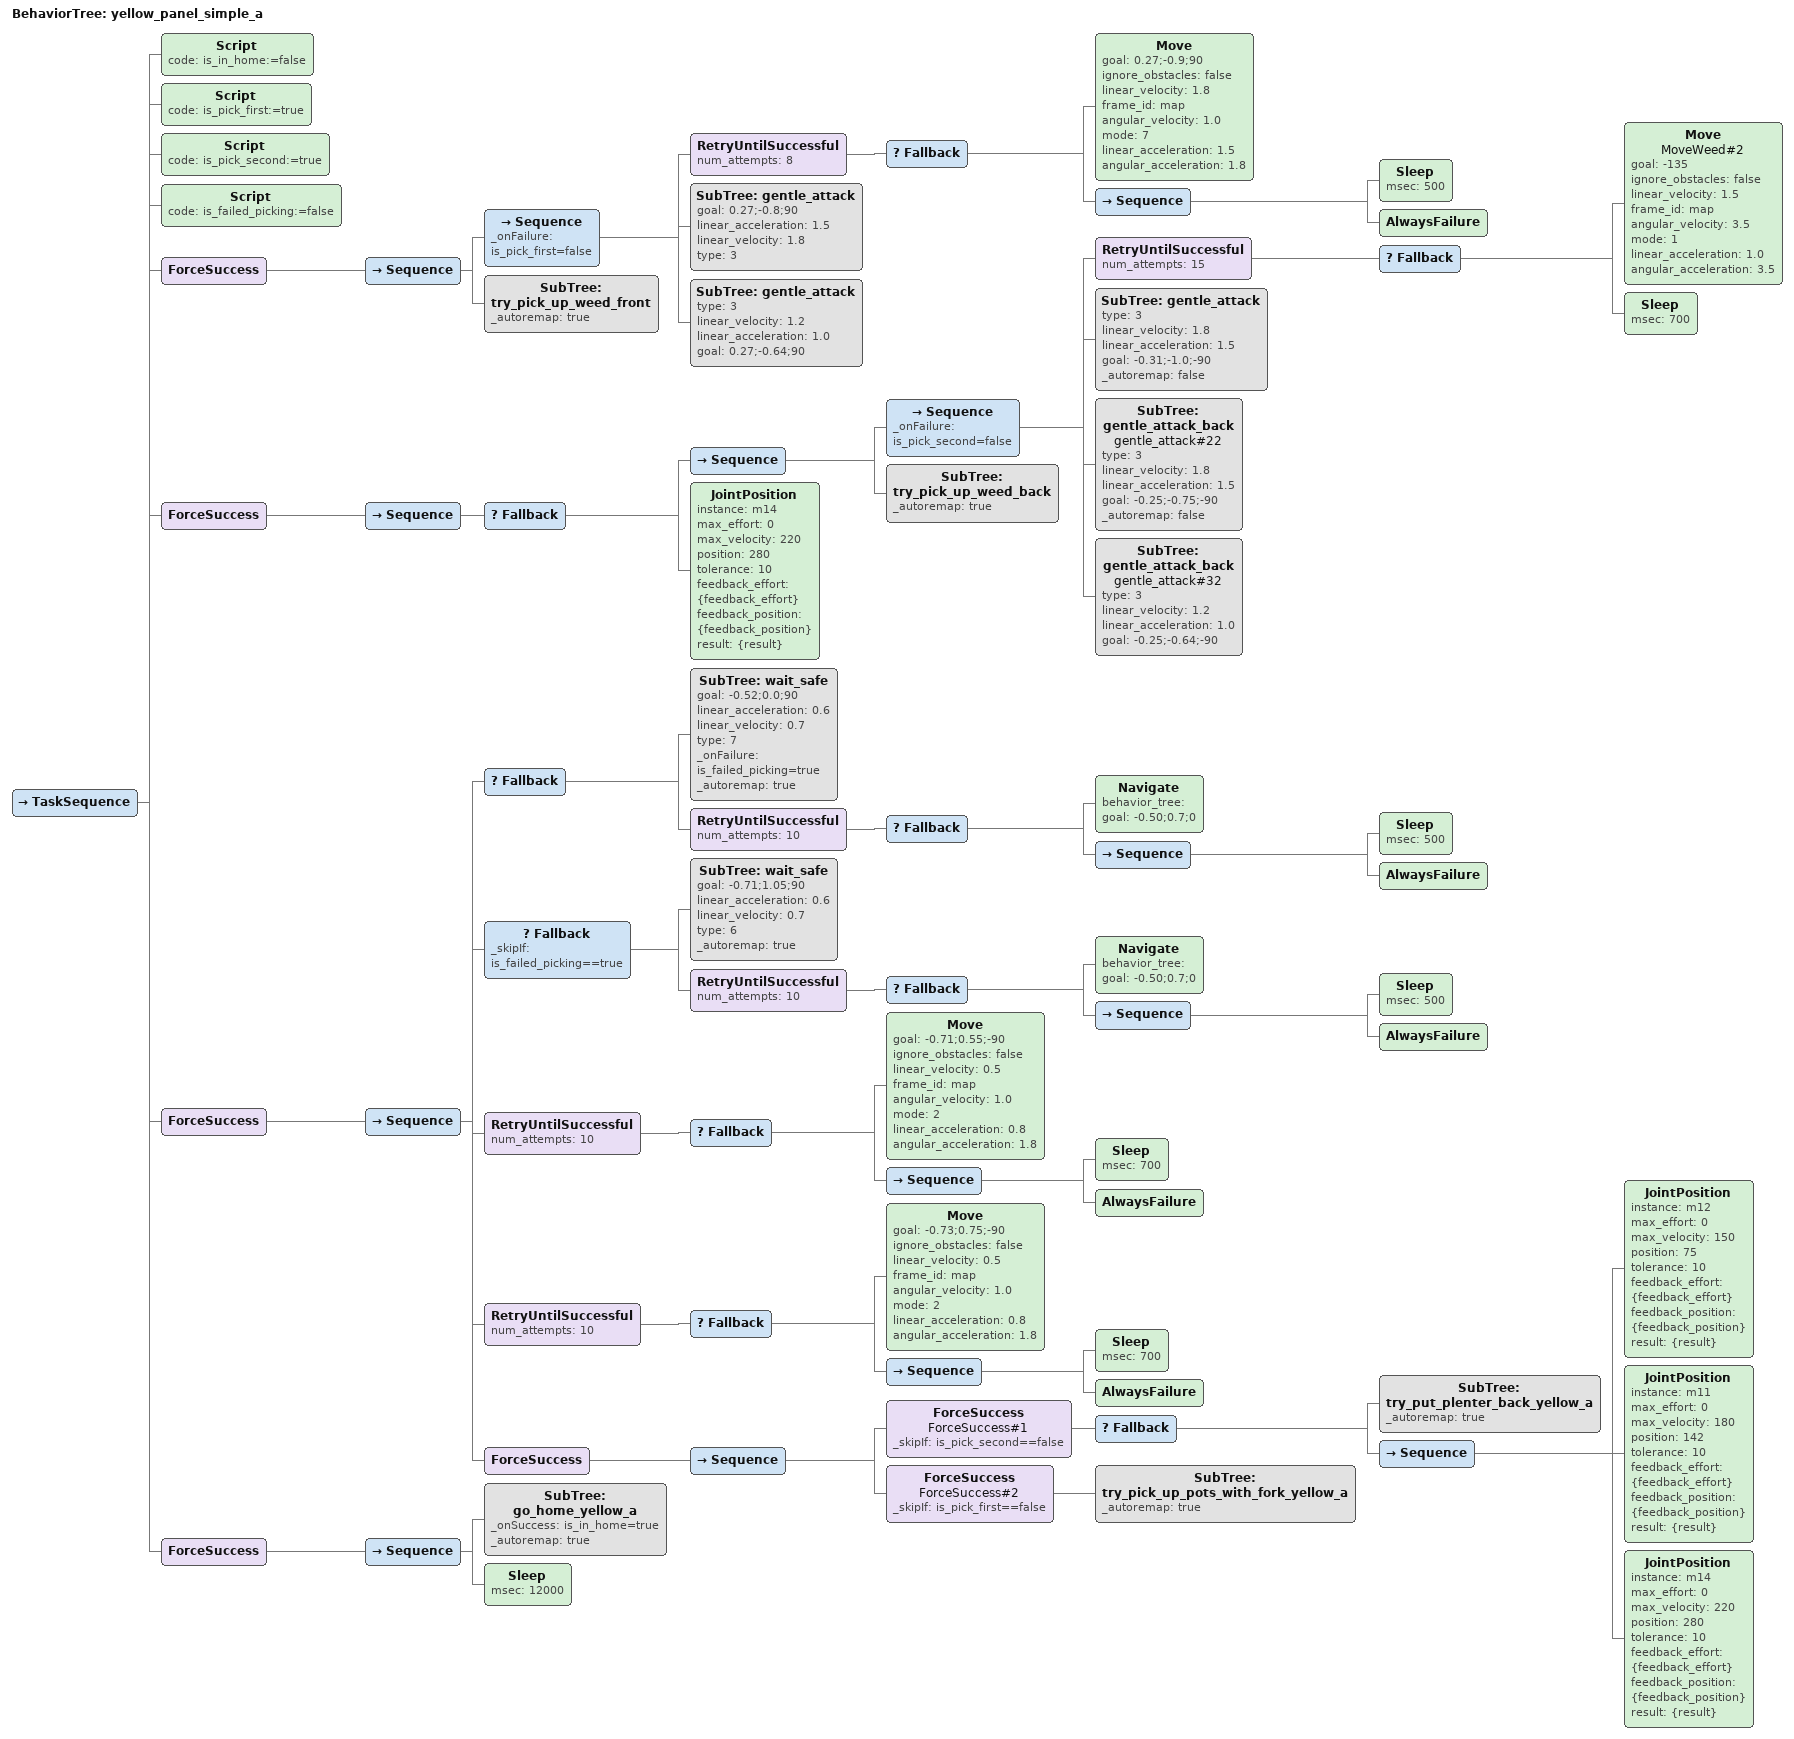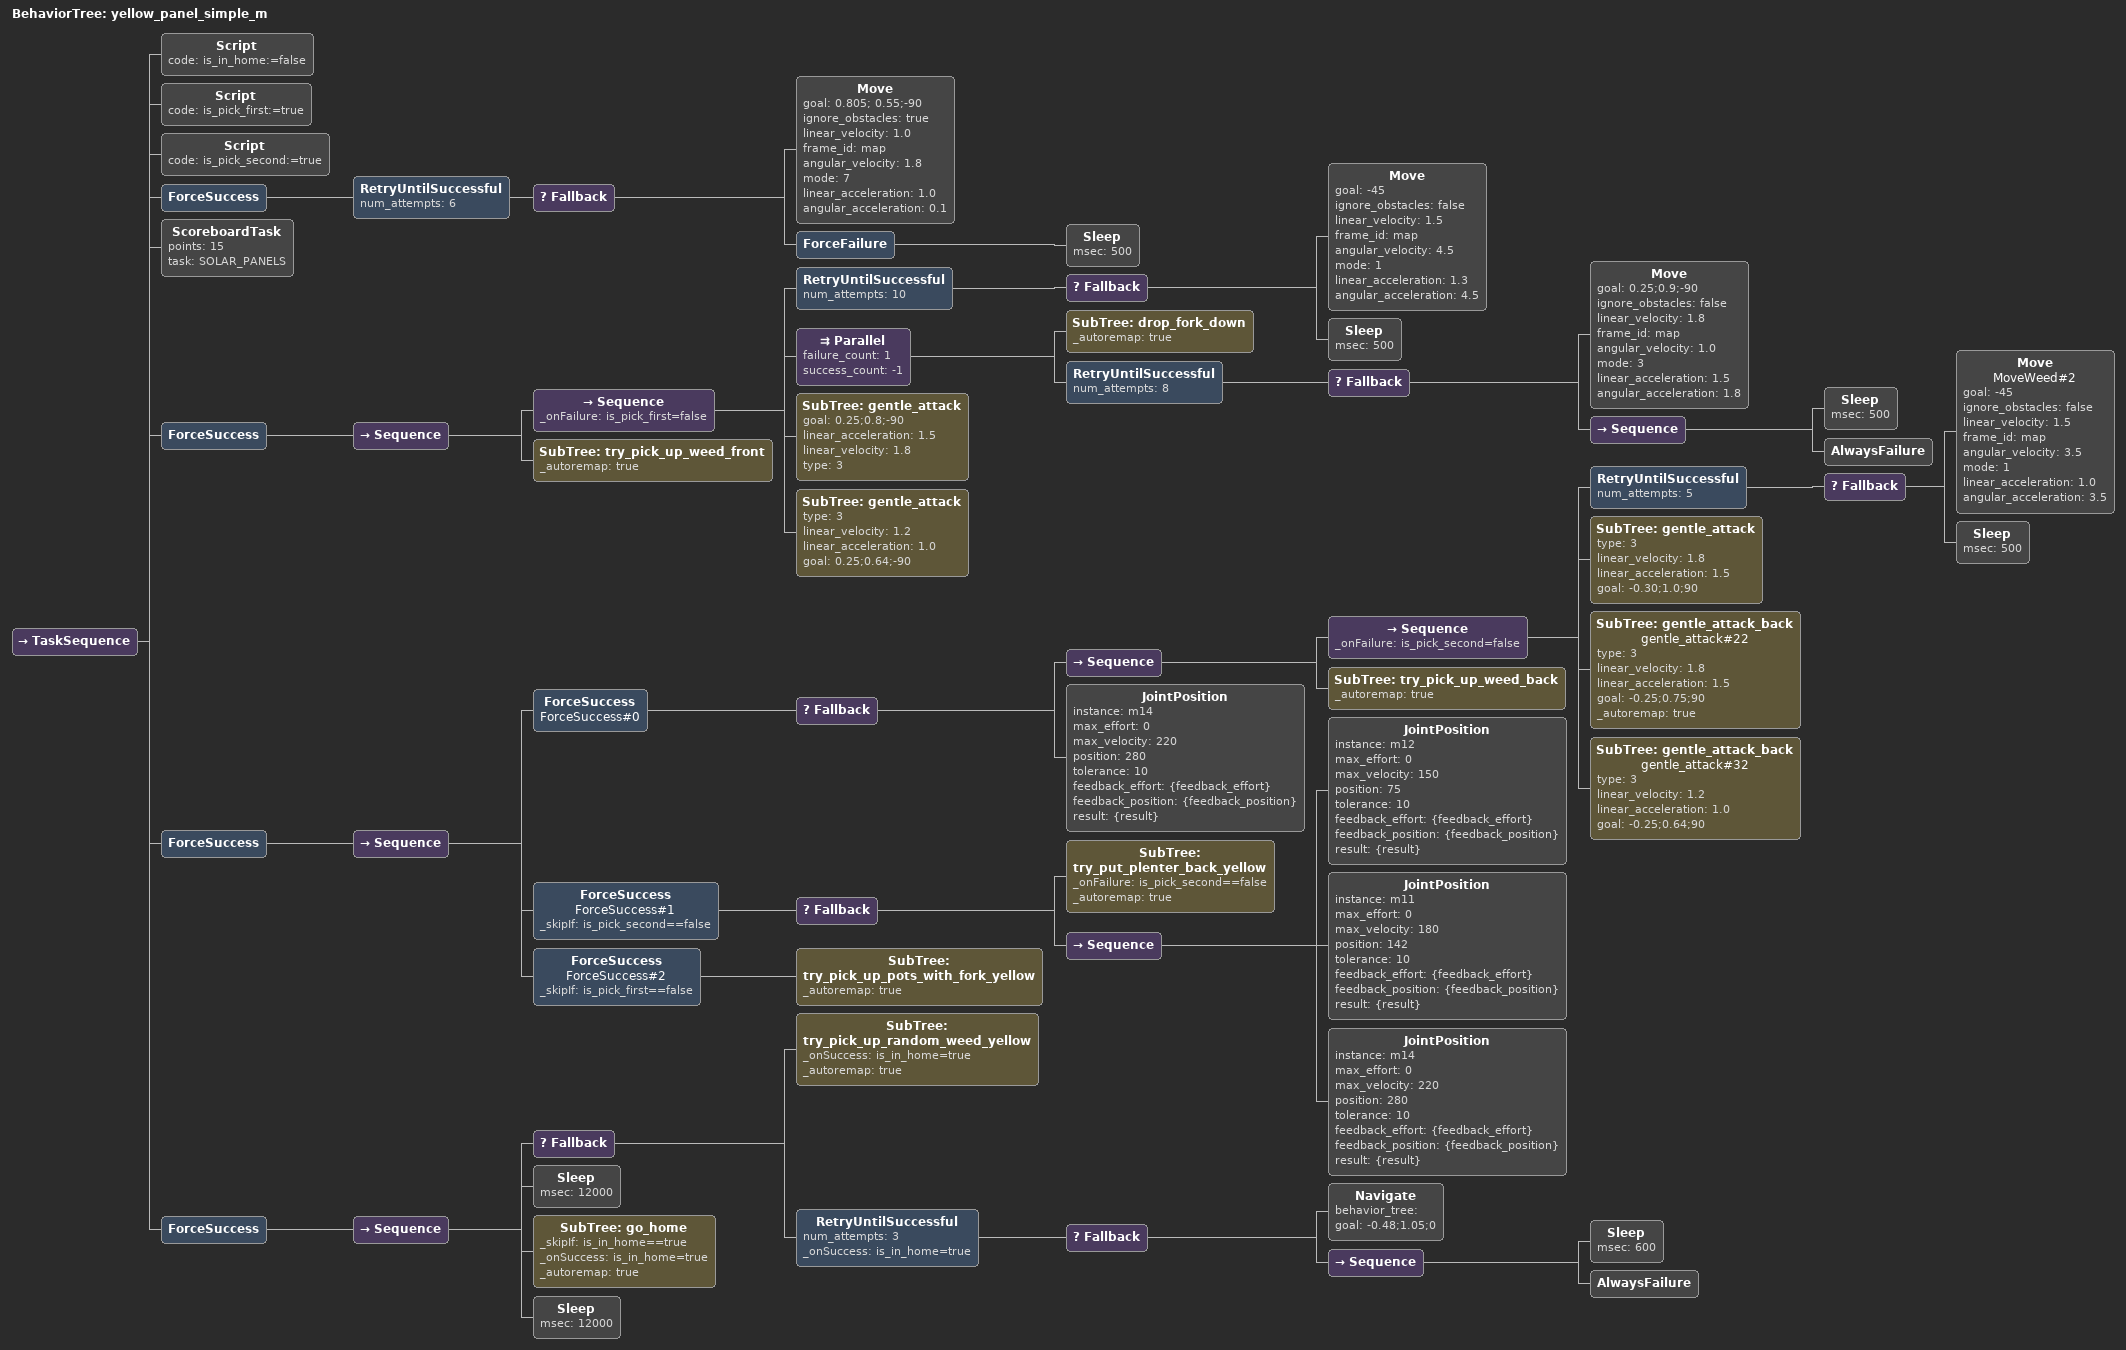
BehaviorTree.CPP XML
<?xml version="1.0" encoding="UTF-8"?>
<root BTCPP_format="4">
  <BehaviorTree ID="yellow_panel_simple_a">
    <TaskSequence>
      <Script code="is_in_home:=false"/>
      <Script code="is_pick_first:=true"/>
      <Script code="is_pick_second:=true"/>
      <Script code="is_failed_picking:=false"/>
      <ForceSuccess>
        <Sequence>
          <Sequence _onFailure="is_pick_first=false">
            <RetryUntilSuccessful num_attempts="8">
              <Fallback>
                <Move goal="0.27;-0.9;90"
                      ignore_obstacles="false"
                      linear_velocity="1.8"
                      frame_id="map"
                      angular_velocity="1.0"
                      mode="7"
                      linear_acceleration="1.5"
                      angular_acceleration="1.8"/>
                <Sequence>
                  <Sleep msec="500"/>
                  <AlwaysFailure/>
                </Sequence>
              </Fallback>
            </RetryUntilSuccessful>
            <SubTree ID="gentle_attack"
                     goal="0.27;-0.8;90"
                     linear_acceleration="1.5"
                     linear_velocity="1.8"
                     type="3"/>
            <SubTree ID="gentle_attack"
                     type="3"
                     linear_velocity="1.2"
                     linear_acceleration="1.0"
                     goal="0.27;-0.64;90"/>
          </Sequence>
          <SubTree ID="try_pick_up_weed_front"
                   _autoremap="true"/>
        </Sequence>
      </ForceSuccess>
      <ForceSuccess>
        <Sequence>
          <Fallback>
            <Sequence>
              <Sequence _onFailure="is_pick_second=false">
                <RetryUntilSuccessful num_attempts="15">
                  <Fallback>
                    <Move name="MoveWeed#2"
                          goal="-135"
                          ignore_obstacles="false"
                          linear_velocity="1.5"
                          frame_id="map"
                          angular_velocity="3.5"
                          mode="1"
                          linear_acceleration="1.0"
                          angular_acceleration="3.5"/>
                    <Sleep msec="700"/>
                  </Fallback>
                </RetryUntilSuccessful>
                <SubTree ID="gentle_attack"
                         type="3"
                         linear_velocity="1.8"
                         linear_acceleration="1.5"
                         goal="-0.31;-1.0;-90"
                         _autoremap="false"/>
                <SubTree ID="gentle_attack_back"
                         name="gentle_attack#22"
                         type="3"
                         linear_velocity="1.8"
                         linear_acceleration="1.5"
                         goal="-0.25;-0.75;-90"
                         _autoremap="false"/>
                <SubTree ID="gentle_attack_back"
                         name="gentle_attack#32"
                         type="3"
                         linear_velocity="1.2"
                         linear_acceleration="1.0"
                         goal="-0.25;-0.64;-90"/>
              </Sequence>
              <SubTree ID="try_pick_up_weed_back"
                       _autoremap="true"/>
            </Sequence>
            <JointPosition instance="m14"
                           max_effort="0"
                           max_velocity="220"
                           position="280"
                           tolerance="10"
                           feedback_effort="{feedback_effort}"
                           feedback_position="{feedback_position}"
                           result="{result}"/>
          </Fallback>
        </Sequence>
      </ForceSuccess>
      <ForceSuccess>
        <Sequence>
          <Fallback>
            <SubTree ID="wait_safe"
                     goal="-0.52;0.0;90"
                     linear_acceleration="0.6"
                     linear_velocity="0.7"
                     type="7"
                     _onFailure="is_failed_picking=true"
                     _autoremap="true"/>
            <RetryUntilSuccessful num_attempts="10">
              <Fallback>
                <Navigate behavior_tree=""
                          goal="-0.50;0.7;0"/>
                <Sequence>
                  <Sleep msec="500"/>
                  <AlwaysFailure/>
                </Sequence>
              </Fallback>
            </RetryUntilSuccessful>
          </Fallback>
          <Fallback _skipIf="is_failed_picking==true">
            <SubTree ID="wait_safe"
                     goal="-0.71;1.05;90"
                     linear_acceleration="0.6"
                     linear_velocity="0.7"
                     type="6"
                     _autoremap="true"/>
            <RetryUntilSuccessful num_attempts="10">
              <Fallback>
                <Navigate behavior_tree=""
                          goal="-0.50;0.7;0"/>
                <Sequence>
                  <Sleep msec="500"/>
                  <AlwaysFailure/>
                </Sequence>
              </Fallback>
            </RetryUntilSuccessful>
          </Fallback>
          <RetryUntilSuccessful num_attempts="10">
            <Fallback>
              <Move goal="-0.71;0.55;-90"
                    ignore_obstacles="false"
                    linear_velocity="0.5"
                    frame_id="map"
                    angular_velocity="1.0"
                    mode="2"
                    linear_acceleration="0.8"
                    angular_acceleration="1.8"/>
              <Sequence>
                <Sleep msec="700"/>
                <AlwaysFailure/>
              </Sequence>
            </Fallback>
          </RetryUntilSuccessful>
          <RetryUntilSuccessful num_attempts="10">
            <Fallback>
              <Move goal="-0.73;0.75;-90"
                    ignore_obstacles="false"
                    linear_velocity="0.5"
                    frame_id="map"
                    angular_velocity="1.0"
                    mode="2"
                    linear_acceleration="0.8"
                    angular_acceleration="1.8"/>
              <Sequence>
                <Sleep msec="700"/>
                <AlwaysFailure/>
              </Sequence>
            </Fallback>
          </RetryUntilSuccessful>
          <ForceSuccess>
            <Sequence>
              <ForceSuccess name="ForceSuccess#1"
                            _skipIf="is_pick_second==false">
                <Fallback>
                  <SubTree ID="try_put_plenter_back_yellow_a"
                           _autoremap="true"/>
                  <Sequence>
                    <JointPosition instance="m12"
                                   max_effort="0"
                                   max_velocity="150"
                                   position="75"
                                   tolerance="10"
                                   feedback_effort="{feedback_effort}"
                                   feedback_position="{feedback_position}"
                                   result="{result}"/>
                    <JointPosition instance="m11"
                                   max_effort="0"
                                   max_velocity="180"
                                   position="142"
                                   tolerance="10"
                                   feedback_effort="{feedback_effort}"
                                   feedback_position="{feedback_position}"
                                   result="{result}"/>
                    <JointPosition instance="m14"
                                   max_effort="0"
                                   max_velocity="220"
                                   position="280"
                                   tolerance="10"
                                   feedback_effort="{feedback_effort}"
                                   feedback_position="{feedback_position}"
                                   result="{result}"/>
                  </Sequence>
                </Fallback>
              </ForceSuccess>
              <ForceSuccess name="ForceSuccess#2"
                            _skipIf="is_pick_first==false">
                <SubTree ID="try_pick_up_pots_with_fork_yellow_a"
                         _autoremap="true"/>
              </ForceSuccess>
            </Sequence>
          </ForceSuccess>
        </Sequence>
      </ForceSuccess>
      <ForceSuccess>
        <Sequence>
          <SubTree ID="go_home_yellow_a"
                   _onSuccess="is_in_home=true"
                   _autoremap="true"/>
          <Sleep msec="12000"/>
        </Sequence>
      </ForceSuccess>
    </TaskSequence>
  </BehaviorTree>

  <BehaviorTree ID="yellow_panel_simple_m">
    <TaskSequence>
      <Script code="is_in_home:=false"/>
      <Script code="is_pick_first:=true"/>
      <Script code="is_pick_second:=true"/>
      <ForceSuccess>
        <RetryUntilSuccessful num_attempts="6">
          <Fallback>
            <Move goal="0.805; 0.55;-90"
                  ignore_obstacles="true"
                  linear_velocity="1.0"
                  frame_id="map"
                  angular_velocity="1.8"
                  mode="7"
                  linear_acceleration="1.0"
                  angular_acceleration="0.1"/>
            <ForceFailure>
              <Sleep msec="500"/>
            </ForceFailure>
          </Fallback>
        </RetryUntilSuccessful>
      </ForceSuccess>
      <ScoreboardTask points="15"
                      task="SOLAR_PANELS"/>
      <ForceSuccess>
        <Sequence>
          <Sequence _onFailure="is_pick_first=false">
            <RetryUntilSuccessful num_attempts="10">
              <Fallback>
                <Move goal="-45"
                      ignore_obstacles="false"
                      linear_velocity="1.5"
                      frame_id="map"
                      angular_velocity="4.5"
                      mode="1"
                      linear_acceleration="1.3"
                      angular_acceleration="4.5"/>
                <Sleep msec="500"/>
              </Fallback>
            </RetryUntilSuccessful>
            <Parallel failure_count="1"
                      success_count="-1">
              <SubTree ID="drop_fork_down"
                       _autoremap="true"/>
              <RetryUntilSuccessful num_attempts="8">
                <Fallback>
                  <Move goal="0.25;0.9;-90"
                        ignore_obstacles="false"
                        linear_velocity="1.8"
                        frame_id="map"
                        angular_velocity="1.0"
                        mode="3"
                        linear_acceleration="1.5"
                        angular_acceleration="1.8"/>
                  <Sequence>
                    <Sleep msec="500"/>
                    <AlwaysFailure/>
                  </Sequence>
                </Fallback>
              </RetryUntilSuccessful>
            </Parallel>
            <SubTree ID="gentle_attack"
                     goal="0.25;0.8;-90"
                     linear_acceleration="1.5"
                     linear_velocity="1.8"
                     type="3"/>
            <SubTree ID="gentle_attack"
                     type="3"
                     linear_velocity="1.2"
                     linear_acceleration="1.0"
                     goal="0.25;0.64;-90"/>
          </Sequence>
          <SubTree ID="try_pick_up_weed_front"
                   _autoremap="true"/>
        </Sequence>
      </ForceSuccess>
      <ForceSuccess>
        <Sequence>
          <ForceSuccess name="ForceSuccess#0">
            <Fallback>
              <Sequence>
                <Sequence _onFailure="is_pick_second=false">
                  <RetryUntilSuccessful num_attempts="5">
                    <Fallback>
                      <Move name="MoveWeed#2"
                            goal="-45"
                            ignore_obstacles="false"
                            linear_velocity="1.5"
                            frame_id="map"
                            angular_velocity="3.5"
                            mode="1"
                            linear_acceleration="1.0"
                            angular_acceleration="3.5"/>
                      <Sleep msec="500"/>
                    </Fallback>
                  </RetryUntilSuccessful>
                  <SubTree ID="gentle_attack"
                           type="3"
                           linear_velocity="1.8"
                           linear_acceleration="1.5"
                           goal="-0.30;1.0;90"/>
                  <SubTree ID="gentle_attack_back"
                           name="gentle_attack#22"
                           type="3"
                           linear_velocity="1.8"
                           linear_acceleration="1.5"
                           goal="-0.25;0.75;90"
                           _autoremap="true"/>
                  <SubTree ID="gentle_attack_back"
                           name="gentle_attack#32"
                           type="3"
                           linear_velocity="1.2"
                           linear_acceleration="1.0"
                           goal="-0.25;0.64;90"/>
                </Sequence>
                <SubTree ID="try_pick_up_weed_back"
                         _autoremap="true"/>
              </Sequence>
              <JointPosition instance="m14"
                             max_effort="0"
                             max_velocity="220"
                             position="280"
                             tolerance="10"
                             feedback_effort="{feedback_effort}"
                             feedback_position="{feedback_position}"
                             result="{result}"/>
            </Fallback>
          </ForceSuccess>
          <ForceSuccess name="ForceSuccess#1"
                        _skipIf="is_pick_second==false">
            <Fallback>
              <SubTree ID="try_put_plenter_back_yellow"
                       _onFailure="is_pick_second==false"
                       _autoremap="true"/>
              <Sequence>
                <JointPosition instance="m12"
                               max_effort="0"
                               max_velocity="150"
                               position="75"
                               tolerance="10"
                               feedback_effort="{feedback_effort}"
                               feedback_position="{feedback_position}"
                               result="{result}"/>
                <JointPosition instance="m11"
                               max_effort="0"
                               max_velocity="180"
                               position="142"
                               tolerance="10"
                               feedback_effort="{feedback_effort}"
                               feedback_position="{feedback_position}"
                               result="{result}"/>
                <JointPosition instance="m14"
                               max_effort="0"
                               max_velocity="220"
                               position="280"
                               tolerance="10"
                               feedback_effort="{feedback_effort}"
                               feedback_position="{feedback_position}"
                               result="{result}"/>
              </Sequence>
            </Fallback>
          </ForceSuccess>
          <ForceSuccess name="ForceSuccess#2"
                        _skipIf="is_pick_first==false">
            <SubTree ID="try_pick_up_pots_with_fork_yellow"
                     _autoremap="true"/>
          </ForceSuccess>
        </Sequence>
      </ForceSuccess>
      <ForceSuccess>
        <Sequence>
          <Fallback>
            <SubTree ID="try_pick_up_random_weed_yellow"
                     _onSuccess="is_in_home=true"
                     _autoremap="true"/>
            <RetryUntilSuccessful num_attempts="3"
                                  _onSuccess="is_in_home=true">
              <Fallback>
                <Navigate behavior_tree=""
                          goal="-0.48;1.05;0"/>
                <Sequence>
                  <Sleep msec="600"/>
                  <AlwaysFailure/>
                </Sequence>
              </Fallback>
            </RetryUntilSuccessful>
          </Fallback>
          <Sleep msec="12000"/>
          <SubTree ID="go_home"
                   _skipIf="is_in_home==true"
                   _onSuccess="is_in_home=true"
                   _autoremap="true"/>
          <Sleep msec="12000"/>
        </Sequence>
      </ForceSuccess>
    </TaskSequence>
  </BehaviorTree>

</root>
